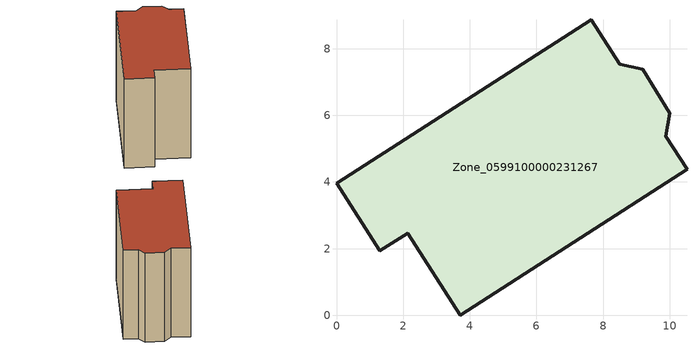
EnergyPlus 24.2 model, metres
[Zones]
Zone_0599100000231267
 floor ground (C_G): 9.19,7.38 10.01,6.06 9.89,5.37 10.52,4.38 3.72,0 2.14,2.46 1.3,1.94 0,3.96 7.65,8.87 8.5,7.54 z0
 wall outside (C_F): 7.65,8.87 0,3.96 1.3,1.94 2.14,2.46 3.72,0 10.52,4.38 9.89,5.37 10.01,6.06 9.19,7.38 8.5,7.54 7.65,8.87 z0:8.67
 roof outside (C_R): 8.5,7.54 7.65,8.87 0,3.96 1.3,1.94 2.14,2.46 3.72,0 10.52,4.38 9.89,5.37 10.01,6.06 9.19,7.38 z8.67
[BUILDING]
Pand.0599100000231267: North Axis=0; Terrain=City; Loads Convergence Tolerance Value=0.04; Temperature Convergence Tolerance Value=0.4; Solar Distribution=FullExterior; Maximum Number of Warmup Days=25; Minimum Number of Warmup Days=1
[Site:Location]
Rotterdam.The.Hague.AP_ZH_NLD Design_Conditions: Latitude=51.96; Longitude=4.45; Time Zone=1; Elevation=-4.5
[SITE:GROUNDTEMPERATURE:BUILDINGSURFACE]
18, 18, 18, 18, 18, 18, 18, 18, 18, 18, 18, 18
[MATERIAL] Thermal Absorptance=0.9; Solar Absorptance=0.7; Visible Absorptance=0.7
Name | Roughness | Thickness | Conductivity | Density | Specific Heat
G.TI.1946 | MediumSmooth | 0.15 | 1 | 540 | 1210
F.TI.1946 | Rough | 0.3 | 0.857143 | 1920 | 840
R.TI.1946 | MediumRough | 0.2 | 0.1 | 1500 | 1000
[CONSTRUCTION]
C_G: G.TI.1946
C_F: F.TI.1946
C_R: R.TI.1946
[ZONE]
Zone_0599100000231267: Type=1; Multiplier=1; Ceiling Height=Autocalculate; Volume=Autocalculate; Floor Area=autocalculate; Part of Total Floor Area=Yes
[ZONEINFILTRATION:DESIGNFLOWRATE]
Infil_Zone_0599100000231267: Zone or ZoneList or Space or SpaceList=Zone_0599100000231267; Schedule=AlwaysOn; Design Flow Rate Calculation Method=Flow/Area; Flow Rate per Floor Area=0.003; Constant Term Coefficient=1; Temperature Term Coefficient=0; Velocity Term Coefficient=0; Velocity Squared Term Coefficient=0
[HVACTEMPLATE:ZONE:IDEALLOADSAIRSYSTEM]
Zone_0599100000231267: Maximum Heating Supply Air Temperature=50; Minimum Cooling Supply Air Temperature=13; Maximum Heating Supply Air Humidity Ratio=0.0156; Minimum Cooling Supply Air Humidity Ratio=0.0077; Heating Limit=NoLimit; Cooling Limit=NoLimit; Dehumidification Control Type=ConstantSensibleHeatRatio; Cooling Sensible Heat Ratio=0.7; Dehumidification Setpoint=60; Humidification Control Type=None; Humidification Setpoint=30; Outdoor Air Method=None; Outdoor Air Flow Rate per Person=0.00944; Outdoor Air Flow Rate per Zone Floor Area=0; Outdoor Air Flow Rate per Zone=0; Demand Controlled Ventilation Type=None; Outdoor Air Economizer Type=NoEconomizer; Heat Recovery Type=None; Sensible Heat Recovery Effectiveness=0.7; Latent Heat Recovery Effectiveness=0.65
[ZONECONTROL:THERMOSTAT]
ThermostatControl_Zone_0599100000231267: Zone or ZoneList=Zone_0599100000231267; Control Type Schedule=DualSetpointControlType; Control 1=Thermostat_Zone_0599100000231267; Temperature Difference Between Cutout And Setpoint=0
[THERMOSTATSETPOINT:DUALSETPOINT]
Thermostat_Zone_0599100000231267: Heating Setpoint Temperature Schedule=HeatingSetpoint_Zone_0599100000231267; Cooling Setpoint Temperature Schedule=CoolingSetpoint_Zone_0599100000231267
[SCHEDULE:COMPACT]
HeatingSetpoint_Zone_0599100000231267: Through: 12/31, For: AllDays, Until: 24:00, 21
CoolingSetpoint_Zone_0599100000231267: Through: 12/31, For: AllDays, Until: 24:00, 24
DualSetpointControlType: Through: 12/31, For: AllDays, Until: 24:00, 4
AlwaysOn: Through: 12/31, For: AllDays, Until: 24:00, 1
